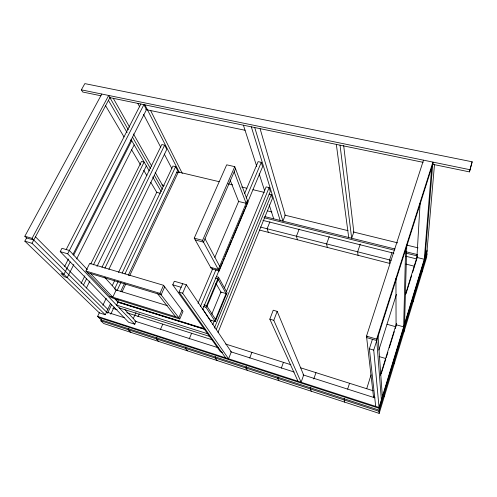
<?xml version="1.0" encoding="UTF-8"?>
<svg xmlns="http://www.w3.org/2000/svg" width="497" height="497" viewBox="0 0 497 497"><rect width="100%" height="100%" fill="white"/><g stroke="black" fill="none" stroke-linecap="round" stroke-linejoin="round"><path stroke-width="0.75" d="M405.583 249.805L403.657 326.864L396.072 324.715L395.941 278.32M403.937 331.996L404.018 329.089M404.57 323.882L406.745 246.139M413.255 301.362L413.429 298.175M420.083 203.459L416.915 257.421L424.283 259.266L431.682 167.632M422.264 271.735L422.531 268.299M424.761 260.981L432.912 162.134L376.651 339.109L381.59 402.725M426.693 254.632L434.515 164.327M432.98 164.358L469.454 171.894L472.15 161.792L84.832 83.614L81.371 89.845L82.713 92.013L100.947 95.778M472.15 161.792L469.454 171.894M427.085 250.084L379.056 407.478L97.574 316.421L99.568 312.234M426.966 251.463L379.136 408.304L98.692 317.477M379.186 413.386L378.981 411.274L426.966 253.731L426.656 257.291L379.186 413.386L103.761 323.541L100.854 320.813L101.494 319.465M373.961 396.128L373.564 397.407L366.494 336.14L423.494 160.196M380.435 375.223L396.463 323.454M405.397 294.609L417.306 256.148M381.23 373.825L385.815 359.008M386.268 357.523L387.877 352.342M389.25 347.894L394.295 331.598M395.214 328.635L396.357 324.926M405.993 293.814L411.721 275.295M412.64 272.331L417.225 257.514M366.711 388.722L371.066 374.875M378.888 350.031L396.401 294.386M97.574 316.421L101.276 319.919L379.31 410.199L373.732 350.093L433.179 162.91M375.695 406.391L369.377 348.795L372.421 339.289M367.14 336.127L366.662 337.6L376.763 340.557M344.583 398.488L344.117 399.936L344.694 402.135M347.645 389.07L349.528 383.28M391.922 252.78L389.605 259.919L389.679 263.398L259.459 230.061M310.836 387.536L310.345 388.952L311.29 391.238M313.769 379.031L315.968 372.651M360.294 244.083L357.641 251.793L358.033 255.296M278.158 376.856L277.63 378.31L278.904 380.677M281.327 368.153L283.445 362.35M329.231 236.659L326.597 243.89L327.299 247.425M277.177 311.377L303.648 375.061L301.12 382.268L273.791 320.323L277.177 311.377L273.226 310.221L269.828 319.142L297.989 381.255M246.456 366.569L245.909 367.991L247.506 370.433M249.724 358.045L251.904 352.367M299.163 229.117L296.436 236.218L297.423 239.784M215.71 356.597L215.151 357.989L217.04 360.493M269.927 221.792L267.125 228.763L268.38 232.347M218.028 332.344L272.455 198.371L271.306 194.669L269.107 194.147M216.232 329.697L271.306 194.669M215.505 319.347L226.098 293.565L220.91 292.05L211.753 314.179M202.552 308.73L210.038 319.925L215.257 321.528L227.086 292.696L218.518 277.227L216.487 276.649M214.369 328.113L270.3 191.432L269.113 187.599L266.131 186.897L224.445 287.875M212.797 324.647L214.269 321.062M226.359 291.64L269.113 187.599M210.548 321.528L211.138 320.099M207.056 306.301L218.258 279.525M202.571 309.619L222.687 261.726M223.283 260.298L224.184 258.154M224.787 256.725L231.689 240.287M232.292 238.852L237.094 227.421M237.696 225.986L244.599 209.548M245.201 208.119L246.102 205.975M246.705 204.547L262.615 166.663L261.273 162.339L258.123 161.637L244.53 193.687M219.121 270.983L248.046 202.093L234.77 166.657L226.682 164.818L194.246 238.156L211.449 268.821L219.121 270.983L202.559 240.386L194.246 238.156M215.257 321.528L205.938 307.27L218.518 277.227M200.446 306.506L216.102 269.393M246.22 198.023L261.273 162.339M247.388 200.341L218.307 269.473L210.604 267.311M185.903 346.85L185.306 348.279L187.468 350.851M189.214 338.991L191.618 333.27M198.023 303.363L212.822 268.467M214.828 257.384L238.672 201.353M182.057 310.19L178.808 317.713L109.794 296.262M179.784 318.975L183.014 311.476L163.563 285.303L89.709 263.385L85.906 271.051L111.036 297.573L179.784 318.975L159.953 293.367L85.906 271.051M235.541 168.719L203.522 242.169L195.246 239.939M186.325 284.756L231.285 351.926L228.57 358.797L182.654 293.18L186.325 284.756L174.329 281.24L172.751 284.812L220.457 351.758L222.488 352.41M225.657 357.852L179.032 292.099L182.71 283.694M202.559 240.386L234.77 166.657M156.946 337.457L156.331 338.855L158.76 341.482M160.326 329.747L162.786 324.143M159.953 293.367L163.563 285.303M164.693 286.825L161.109 294.858L87.366 272.592M137.998 316.676L139.278 313.862M87.373 269.647L69.387 250.488L61.939 248.307L60.23 251.612L128.63 322.255L134.786 324.23L136.035 321.478L124.927 309.643M128.822 328.331L128.195 329.704L130.866 332.387M133.208 318.707L136.01 312.576M116.416 300.579L117.075 299.182M120.69 291.49L124.312 283.799M128.257 275.406L177.591 170.521L175.627 166.681L172.919 166.041L122.156 273.033M110.781 314.191L114.086 307.165M118.503 299.492L117.516 301.592L204.168 328.66M122.119 291.789L125.735 284.085M129.686 275.68L178.355 172.012L219.053 181.66M111.576 304.729L107.619 313.122L32.044 238.355L24.85 236.249L101.779 94.063M114.521 289.117L118.174 281.426M24.85 236.249L26.589 237.951L24.85 241.169L99.288 312.824L105.252 314.744L110.508 303.63M117.019 290.689L120.988 282.277M124.964 273.872L175.627 166.681M102.898 305.251L106.228 298.262M112.223 285.694L114.552 280.805M118.547 272.424L156.835 192.097M108.874 269.324L166.793 149.411L164.631 145.18L161.805 144.546L101.96 267.299M104.873 268.243L164.631 145.18M86.447 287.937L89.851 281.004M96.996 266.442L146.317 165.905M81.11 283.445L84.881 275.823M90.715 264.037L141.477 161.457L144.105 162.072L93.43 264.845M83.502 284.986L86.584 278.736M73.836 264.485L67.213 277.618L64.374 276.748L61.044 273.518L63.908 274.394L70.195 261.987M76.625 258.956L134.165 144.875M73.693 255.091L131.73 140.663L130.357 140.353M64.567 266.603L68.437 258.993M73.009 254.346L146.472 109.663L143.906 104.65L67.691 253.812L134.786 324.23M66.188 249.55L140.856 104.022M105.252 314.744L32.025 243.288L109.912 97.629M32.044 238.355L108.657 95.48L128.307 129.792M81.371 89.845L469.827 169.688M109.303 97.505L423.102 162.32M145.733 109.526L245.052 130.27M228.098 183.803L232.621 184.878M241.666 187.021L246.941 188.27M252.973 189.699L264.28 192.382M176.69 172.204L178.696 172.683L178.355 172.012M161.929 184.94L164.19 185.499M267.386 210.852L271.909 211.958M284.713 215.108L347.993 230.651M353.261 231.95L397.706 242.865M406.751 245.089L418.045 247.866M264.752 216.605L395.009 249.009M406.304 251.817L417.598 254.632M264 217.698L394.171 250.165M406.204 253.166L417.492 255.98M160.301 193.24L156.717 192.339L150.808 182.331M262.944 220.395L393.904 253.24M405.943 256.266L416.48 258.906M260.372 227.048L391.102 260.304M405.943 264.081L414.597 266.28M387.001 324.255L395.879 326.777M215.151 278.034L217.854 278.805L226.464 294.218M366.494 336.14L376.651 339.109M26.589 237.951L33.759 240.051M24.85 241.169L32.025 243.288M60.23 251.612L67.691 253.812M172.751 284.812L181.138 287.291M179.032 292.099L182.654 293.18M269.828 319.142L273.791 320.323M369.377 348.795L373.732 350.093M379.186 356.573L385.647 358.511M203.894 304.81L206.622 305.636L215.903 319.956M203.205 306.444L205.938 307.27M115.422 289.763L167.247 305.649M117.994 302.101L204.509 329.144M205.311 329.517L117.944 302.207L116.584 305.121L207.616 333.742M119.237 307.904L209.492 336.37M112.707 308.295L117.124 309.681M126.685 312.712L212.617 339.923M225.681 344.061L290.832 364.692M300.443 367.737L373.253 390.791M106.476 312.029L124.213 317.701M134.668 321.043L218.059 347.701M230.62 351.714L294.174 372.029M303.04 374.868L374.98 397.861M100.854 320.813L378.981 411.274M35.486 236.82L107.799 309.358M114.347 298.38L118.05 302.319M90.535 273.549L112.769 297.187L116.174 289.993L104.718 277.369M157.698 293.826L175.621 316.726M105.532 105.6L124.039 136.961M131.519 149.64L140.576 164.985M143.726 170.322L146.876 175.658M108.452 100.357L127.102 132.618M130.984 139.34L149.243 170.925M152.741 176.975L161.289 191.761M132.519 137.16L150.535 168.651M154.368 175.348L162.413 189.419M215.903 283.309L221.289 292.708M113.266 98.276L129.642 127.201M133.451 133.929L151.728 166.215M155.151 172.273L163.146 186.4M205.012 238.753L219.655 266.268M137.818 103.395L139.607 106.818M143.546 114.353L160.717 147.224M164.29 154.07L171.807 168.452M144.925 104.861L179.374 172.471M150.535 110.396L182.293 173.441M230.086 180.013L238.622 201.471L246.139 203.31L234.168 171.863M243.412 125.207L256.775 166.489M259.161 173.863L264.652 190.817M269.181 204.826L273.717 218.835M251.32 126.834L280.153 220.432M254.725 127.543L282.917 221.122L285.241 215.238L260.124 128.804M336.332 144.397L348.714 237.491M340.029 145.161L351.671 238.225L353.827 232.087L343.682 145.522M378.049 336.506L382.355 396.681M384.169 394.251L384.311 396.531M394.264 361.095L394.295 363.698"/></g></svg>
